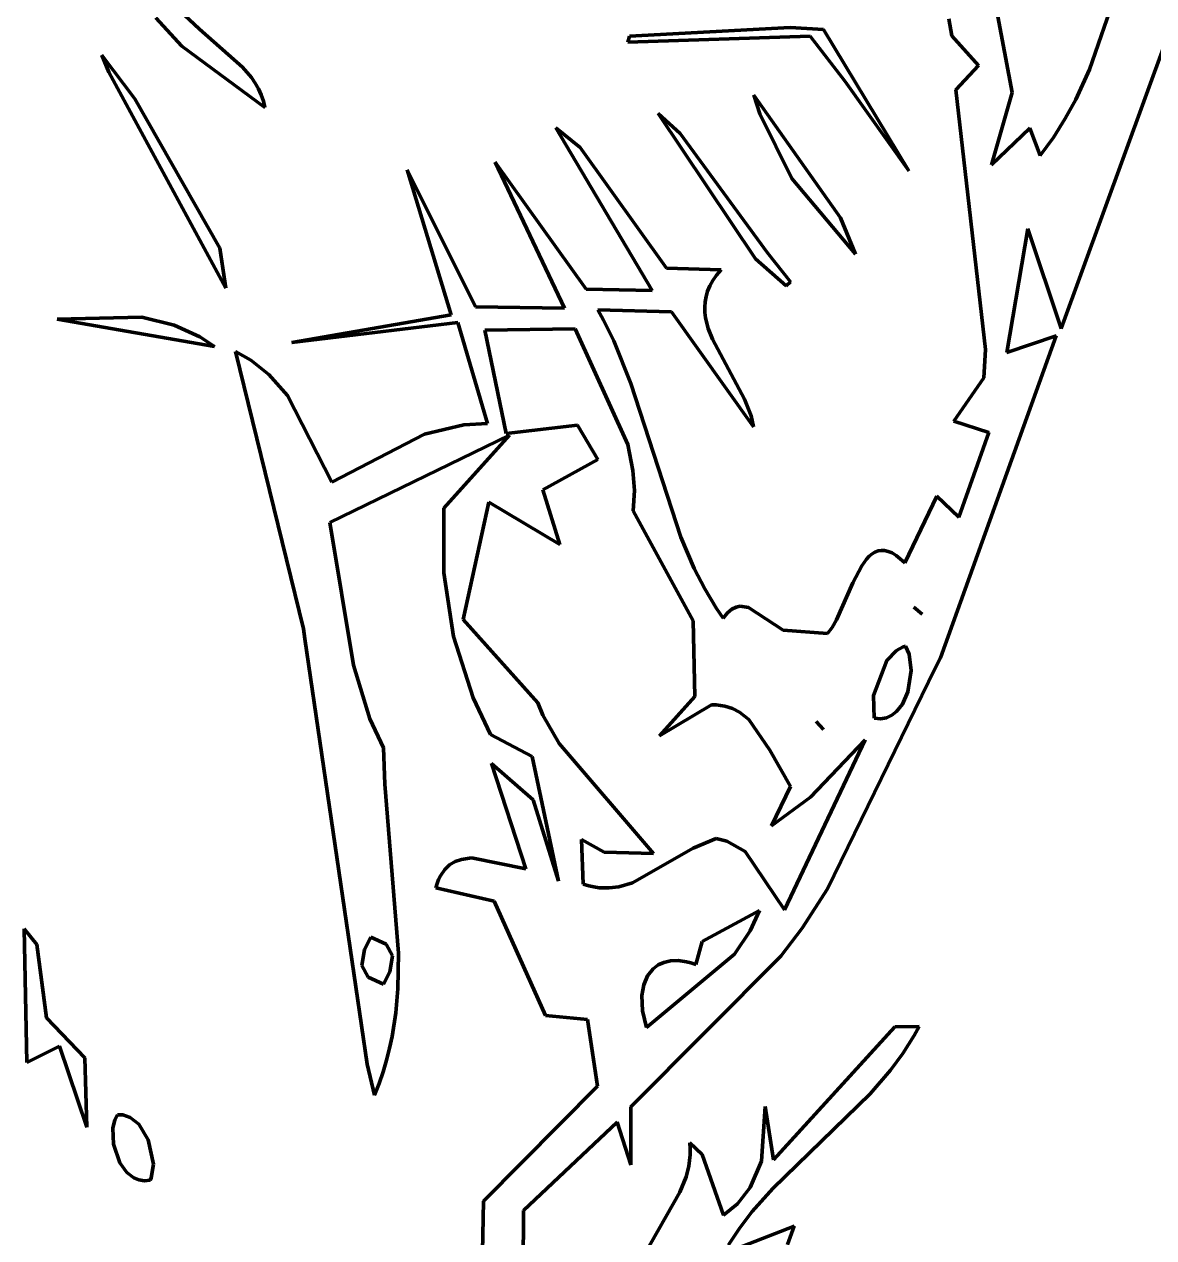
# Model space of a CAD drawing. Header units: millimetres. Extents: x 0 to 10.4, y 0 to 8.2.
# Drawn here: x 3.477 to 4.286, y 5.044 to 5.913 of the extents above; entities that cross this region are included whole.
import ezdxf

# ---------------------------------------------------------------- set-up
doc = ezdxf.new("R2010")
doc.units = ezdxf.units.MM
for name, color, linetype, lineweight in [('color#000000ff', 7, 'CONTINUOUS', 100), ('color#929292ff', 7, 'CONTINUOUS', 100), ('color#ffffffff', 7, 'CONTINUOUS', 100)]:
    doc.layers.add(name, color=color, linetype=linetype, lineweight=lineweight)

msp = doc.modelspace()

# ---------------------------------------------------------------- linework, layer by layer
at = {"layer": 'color#000000ff'}
for p, q in [((3.58795, 5.92327), (3.60251, 5.90956)), ((3.58975, 5.8975), (3.57121, 5.91775)), ((3.60251, 5.90956), (3.63331, 5.88245)), ((3.9103, 5.90454), (4.02532, 5.91077)), ((4.02532, 5.91077), (4.04918, 5.90939)), ((4.04918, 5.90939), (4.11046, 5.80818)), ((4.03963, 5.90457), (3.90904, 5.90042)), ((3.90904, 5.90042), (3.9103, 5.90454)), ((4.06489, 5.87218), (4.03963, 5.90457)), ((3.64933, 5.85351), (3.58975, 5.8975)), ((3.53253, 5.89099), (3.55606, 5.85976)), ((3.53757, 5.8789), (3.53253, 5.89099)), ((3.6213, 5.72415), (3.53757, 5.8789)), ((3.63331, 5.88245), (3.63957, 5.87496)), ((3.63957, 5.87496), (3.64227, 5.87101)), ((3.64227, 5.87101), (3.64464, 5.86691)), ((3.64464, 5.86691), (3.64663, 5.86264)), ((4.11046, 5.80818), (4.06489, 5.87218)), ((3.55606, 5.85976), (3.61698, 5.75281)), ((3.64663, 5.86264), (3.6482, 5.85818)), ((3.6482, 5.85818), (3.64933, 5.85351)), ((3.93094, 5.84922), (3.94654, 5.83491)), ((4.00047, 5.74525), (3.93094, 5.84922)), ((3.94654, 5.83491), (4.00905, 5.74938)), ((3.61698, 5.75281), (3.6213, 5.72415)), ((4.0226, 5.72597), (4.00047, 5.74525)), ((4.00905, 5.74938), (4.02567, 5.72878)), ((4.02567, 5.72878), (4.0226, 5.72597)), ((3.50064, 5.70188), (3.56114, 5.70336)), ((3.61312, 5.6825), (3.50064, 5.70188)), ((3.56114, 5.70336), (3.58441, 5.69777)), ((3.58441, 5.69777), (3.60274, 5.68939)), ((3.60274, 5.68939), (3.61312, 5.6825)), ((3.47698, 5.26528), (3.48594, 5.2541)), ((3.47881, 5.16958), (3.47698, 5.26528)), ((3.48594, 5.2541), (3.49301, 5.20169)), ((3.49301, 5.20169), (3.5203, 5.17297)), ((3.5022, 5.18141), (3.47881, 5.16958)), ((3.52182, 5.12341), (3.5022, 5.18141)), ((3.5203, 5.17297), (3.52182, 5.12341))]:
    msp.add_line(p, q, dxfattribs=at)
at = {"layer": 'color#929292ff'}
for p, q in [((4.23976, 5.8808), (4.27876, 5.99313)), ((4.16446, 5.97045), (4.18438, 5.86425)), ((4.14108, 5.90477), (4.13912, 5.91706)), ((4.16017, 5.88363), (4.14108, 5.90477)), ((4.29456, 5.90179), (4.21948, 5.69521)), ((4.14399, 5.86627), (4.16017, 5.88363)), ((4.22983, 5.85939), (4.23976, 5.8808)), ((4.16514, 5.68021), (4.14399, 5.86627)), ((3.99932, 5.86248), (4.06148, 5.77465)), ((4.00364, 5.84911), (3.99932, 5.86248)), ((4.18438, 5.86425), (4.1696, 5.8124)), ((4.22228, 5.84558), (4.22983, 5.85939)), ((4.02668, 5.80271), (4.00364, 5.84911)), ((4.21384, 5.83219), (4.22228, 5.84558)), ((3.9266, 5.7224), (3.85768, 5.83912)), ((3.85768, 5.83912), (3.87501, 5.82501)), ((4.1696, 5.8124), (4.19689, 5.83882)), ((4.19689, 5.83882), (4.20438, 5.8193)), ((4.20438, 5.8193), (4.21384, 5.83219)), ((3.87501, 5.82501), (3.93681, 5.73851)), ((3.86388, 5.70996), (3.81427, 5.81447)), ((3.81427, 5.81447), (3.87937, 5.72338)), ((3.78257, 5.70519), (3.75115, 5.80889)), ((3.75115, 5.80889), (3.80017, 5.71084)), ((4.07212, 5.74858), (4.02668, 5.80271)), ((4.06148, 5.77465), (4.07212, 5.74858)), ((4.19555, 5.76669), (4.1805, 5.67816)), ((4.21948, 5.69521), (4.19555, 5.76669)), ((3.93681, 5.73851), (3.97596, 5.73723)), ((3.97596, 5.73723), (3.9727, 5.73346)), ((3.97003, 5.72967), (3.9679, 5.72588)), ((3.9727, 5.73346), (3.97003, 5.72967)), ((3.87937, 5.72338), (3.9266, 5.7224)), ((3.96516, 5.71828), (3.96449, 5.71447)), ((3.96629, 5.72209), (3.96516, 5.71828)), ((3.9679, 5.72588), (3.96629, 5.72209)), ((3.80017, 5.71084), (3.86388, 5.70996)), ((3.96449, 5.71447), (3.96423, 5.71066)), ((3.96423, 5.71066), (3.96436, 5.70683)), ((3.6685, 5.68522), (3.78257, 5.70519)), ((3.9404, 5.7072), (3.88778, 5.7086)), ((3.88778, 5.7086), (3.89178, 5.70131)), ((3.89178, 5.70131), (3.89908, 5.68645)), ((3.99922, 5.6249), (3.9404, 5.7072)), ((3.96436, 5.70683), (3.96485, 5.703)), ((3.96485, 5.703), (3.96675, 5.69532)), ((3.78749, 5.69953), (3.6685, 5.68522)), ((3.80864, 5.62733), (3.78749, 5.69953)), ((3.87156, 5.69508), (3.80672, 5.69411)), ((3.80672, 5.69411), (3.82199, 5.62017)), ((3.9091, 5.61218), (3.87156, 5.69508)), ((3.96675, 5.69532), (3.96968, 5.68761)), ((3.89908, 5.68645), (3.91137, 5.6558)), ((3.96968, 5.68761), (3.99268, 5.6447)), ((4.21592, 5.68999), (4.13294, 5.45949)), ((4.1805, 5.67816), (4.21592, 5.68999)), ((3.67695, 5.48033), (3.62815, 5.67892)), ((3.62815, 5.67892), (3.63917, 5.67256)), ((4.16416, 5.6599), (4.16514, 5.68021)), ((3.63917, 5.67256), (3.652, 5.66235)), ((3.652, 5.66235), (3.66546, 5.64727)), ((4.14262, 5.62905), (4.16416, 5.6599)), ((3.91137, 5.6558), (3.94703, 5.5459)), ((3.66546, 5.64727), (3.69718, 5.58524)), ((3.99268, 5.6447), (3.99735, 5.63284)), ((3.99735, 5.63284), (3.99922, 5.6249)), ((3.76364, 5.61952), (3.79173, 5.62637)), ((3.79173, 5.62637), (3.80864, 5.62733)), ((3.82199, 5.62017), (3.87308, 5.62603)), ((3.87308, 5.62603), (3.88773, 5.6014)), ((4.16761, 5.6208), (4.14262, 5.62905)), ((3.82431, 5.61883), (3.69585, 5.55638)), ((3.69718, 5.58524), (3.76364, 5.61952)), ((3.77751, 5.56668), (3.82431, 5.61883)), ((4.14611, 5.56023), (4.16761, 5.6208)), ((3.91279, 5.59358), (3.9091, 5.61218)), ((3.88773, 5.6014), (3.84835, 5.57968)), ((3.91381, 5.57932), (3.91279, 5.59358)), ((3.84835, 5.57968), (3.86055, 5.54064)), ((3.91305, 5.5648), (3.91381, 5.57932)), ((3.80951, 5.57085), (3.7912, 5.48692)), ((3.86055, 5.54064), (3.80951, 5.57085)), ((4.10749, 5.52737), (4.13044, 5.57526)), ((4.13044, 5.57526), (4.14611, 5.56023)), ((3.77741, 5.52036), (3.77751, 5.56668)), ((3.95592, 5.48606), (3.91305, 5.5648)), ((3.69585, 5.55638), (3.71263, 5.45416)), ((3.94703, 5.5459), (3.95671, 5.52335)), ((4.0861, 5.5351), (4.08829, 5.53596)), ((4.08829, 5.53596), (4.0906, 5.53637)), ((4.0906, 5.53637), (4.09304, 5.5363)), ((4.09304, 5.5363), (4.09562, 5.5357)), ((4.09562, 5.5357), (4.09834, 5.53454)), ((4.07664, 5.52532), (4.08016, 5.53018)), ((4.08016, 5.53018), (4.08204, 5.53217)), ((4.08204, 5.53217), (4.08402, 5.53383)), ((4.08402, 5.53383), (4.0861, 5.5351)), ((4.09834, 5.53454), (4.10122, 5.53279)), ((4.10122, 5.53279), (4.10427, 5.53042)), ((4.10427, 5.53042), (4.10749, 5.52737)), ((3.78439, 5.47471), (3.77741, 5.52036)), ((3.95671, 5.52335), (3.9642, 5.50878)), ((4.07033, 5.51307), (4.07664, 5.52532)), ((4.05861, 5.48659), (4.07033, 5.51307)), ((3.9642, 5.50878), (3.9727, 5.49466)), ((3.9727, 5.49466), (3.97738, 5.48779)), ((3.9805, 5.4916), (3.98359, 5.49425)), ((3.98359, 5.49425), (3.98665, 5.49584)), ((3.98665, 5.49584), (3.98967, 5.49651)), ((3.98967, 5.49651), (3.99565, 5.49559)), ((3.99565, 5.49559), (4.02033, 5.47934)), ((4.11402, 5.49579), (4.11994, 5.49067)), ((4.11994, 5.49067), (4.11402, 5.49579)), ((3.7912, 5.48692), (3.84463, 5.42722)), ((3.95723, 5.43186), (3.95592, 5.48606)), ((3.97738, 5.48779), (3.9805, 5.4916)), ((4.05545, 5.48124), (4.05861, 5.48659)), ((3.67796, 5.47307), (3.67695, 5.48033)), ((3.79845, 5.43071), (3.78439, 5.47471)), ((4.02033, 5.47934), (4.05206, 5.47697)), ((4.05206, 5.47697), (4.05379, 5.47895)), ((4.05379, 5.47895), (4.05545, 5.48124)), ((3.72241, 5.16853), (3.67796, 5.47307)), ((4.10628, 5.4673), (4.10142, 5.46476)), ((4.10801, 5.46779), (4.10628, 5.4673)), ((4.11058, 5.46203), (4.10801, 5.46779)), ((4.0945, 5.45762), (4.08505, 5.43253)), ((4.10142, 5.46476), (4.0945, 5.45762)), ((4.11214, 5.45026), (4.11058, 5.46203)), ((4.13294, 5.45949), (4.12916, 5.45205)), ((3.71263, 5.45416), (3.72437, 5.41585)), ((4.12916, 5.45205), (4.0521, 5.29395)), ((4.10976, 5.43518), (4.11214, 5.45026)), ((3.93187, 5.40351), (3.95723, 5.43186)), ((4.08505, 5.43253), (4.08552, 5.41633)), ((4.10574, 5.42627), (4.10976, 5.43518)), ((3.81084, 5.40448), (3.79845, 5.43071)), ((3.84463, 5.42722), (3.84831, 5.41839)), ((3.96895, 5.42575), (3.93187, 5.40351)), ((3.97234, 5.42573), (3.96895, 5.42575)), ((3.97857, 5.4249), (3.97234, 5.42573)), ((3.98416, 5.42313), (3.97857, 5.4249)), ((3.98917, 5.42052), (3.98416, 5.42313)), ((4.10152, 5.42096), (4.10574, 5.42627)), ((3.72437, 5.41585), (3.73414, 5.3949)), ((3.84831, 5.41839), (3.85998, 5.398)), ((3.99575, 5.41526), (3.98917, 5.42052)), ((4.01093, 5.39324), (3.99575, 5.41526)), ((4.04389, 5.4139), (4.04923, 5.40819)), ((4.04923, 5.40819), (4.04389, 5.4139)), ((4.08552, 5.41633), (4.08788, 5.41595)), ((4.08788, 5.41595), (4.09014, 5.41588)), ((4.09014, 5.41588), (4.09435, 5.41659)), ((4.09435, 5.41659), (4.09815, 5.41833)), ((4.09815, 5.41833), (4.10152, 5.42096)), ((3.84054, 5.3888), (3.81084, 5.40448)), ((3.85998, 5.398), (3.92754, 5.31929)), ((4.02125, 5.27891), (4.07907, 5.4007)), ((4.07907, 5.4007), (4.03984, 5.35958)), ((3.73414, 5.3949), (3.73517, 5.36902)), ((3.85948, 5.29949), (3.84054, 5.3888)), ((4.02574, 5.36722), (4.01093, 5.39324)), ((3.836, 5.30833), (3.81146, 5.38384)), ((3.81146, 5.38384), (3.84125, 5.35776)), ((3.73517, 5.36902), (3.74498, 5.24807)), ((4.01197, 5.33916), (4.02574, 5.36722)), ((3.84125, 5.35776), (3.85948, 5.29949)), ((4.03984, 5.35958), (4.01197, 5.33916)), ((3.89223, 5.32037), (3.87596, 5.32927)), ((3.87596, 5.32927), (3.87728, 5.2974)), ((3.95605, 5.32319), (3.97236, 5.33016)), ((3.97236, 5.33016), (3.98006, 5.32813)), ((3.98006, 5.32813), (3.99318, 5.32079)), ((3.92754, 5.31929), (3.89223, 5.32037)), ((3.91248, 5.29834), (3.95605, 5.32319)), ((3.99318, 5.32079), (4.02125, 5.27891)), ((3.77802, 5.3078), (3.78157, 5.31115)), ((3.78157, 5.31115), (3.78559, 5.31356)), ((3.78559, 5.31356), (3.79, 5.31513)), ((3.79, 5.31513), (3.79721, 5.31615)), ((3.79721, 5.31615), (3.836, 5.30833)), ((3.7737, 5.30081), (3.77499, 5.30342)), ((3.77499, 5.30342), (3.77802, 5.3078)), ((3.7716, 5.29469), (3.77257, 5.29791)), ((3.81346, 5.28515), (3.7716, 5.29469)), ((3.77257, 5.29791), (3.7737, 5.30081)), ((3.87728, 5.2974), (3.88113, 5.29622)), ((3.88113, 5.29622), (3.8849, 5.29537)), ((3.8849, 5.29537), (3.88858, 5.29484)), ((3.88858, 5.29484), (3.89572, 5.29464)), ((3.89572, 5.29464), (3.90259, 5.29548)), ((3.90259, 5.29548), (3.91248, 5.29834)), ((4.0521, 5.29395), (4.03389, 5.26592)), ((3.85026, 5.20341), (3.81346, 5.28515)), ((4.00337, 5.27853), (3.96246, 5.25631)), ((3.99681, 5.26383), (4.00337, 5.27853)), ((3.72509, 5.25931), (3.72059, 5.25055)), ((3.73608, 5.2543), (3.72509, 5.25931)), ((3.98545, 5.2472), (3.99681, 5.26383)), ((4.03389, 5.26592), (4.01859, 5.24589)), ((3.72059, 5.25055), (3.71867, 5.23911)), ((3.74063, 5.24606), (3.73608, 5.2543)), ((3.96246, 5.25631), (3.95775, 5.23995)), ((3.73874, 5.23459), (3.74063, 5.24606)), ((3.74498, 5.24807), (3.74452, 5.22236)), ((4.01859, 5.24589), (3.91122, 5.1379)), ((3.92253, 5.19472), (3.98545, 5.2472)), ((3.93502, 5.24137), (3.93088, 5.23948)), ((3.93978, 5.24243), (3.93502, 5.24137)), ((3.94515, 5.2426), (3.93978, 5.24243)), ((3.95114, 5.2418), (3.94515, 5.2426)), ((3.95437, 5.24101), (3.95114, 5.2418)), ((3.95775, 5.23995), (3.95437, 5.24101)), ((3.71867, 5.23911), (3.72323, 5.23086)), ((3.73429, 5.22578), (3.73874, 5.23459)), ((3.92325, 5.23165), (3.92053, 5.2252)), ((3.92736, 5.23685), (3.92325, 5.23165)), ((3.93088, 5.23948), (3.92736, 5.23685)), ((3.72323, 5.23086), (3.73429, 5.22578)), ((3.92053, 5.2252), (3.91921, 5.21772)), ((3.74452, 5.22236), (3.74304, 5.2053)), ((3.91921, 5.21772), (3.91962, 5.2066)), ((3.91962, 5.2066), (3.92253, 5.19472)), ((3.74304, 5.2053), (3.74041, 5.18833)), ((3.88037, 5.20036), (3.85026, 5.20341)), ((3.8874, 5.15259), (3.88037, 5.20036)), ((3.74041, 5.18833), (3.73861, 5.17987)), ((4.01342, 5.10007), (4.10039, 5.19526)), ((4.10039, 5.19526), (4.11774, 5.19553)), ((4.11411, 5.18889), (4.10611, 5.1762)), ((4.11774, 5.19553), (4.11411, 5.18889)), ((3.73861, 5.17987), (3.73646, 5.17144)), ((3.73646, 5.17144), (3.73394, 5.16304)), ((4.10611, 5.1762), (4.09724, 5.16421)), ((3.7277, 5.14631), (3.72241, 5.16853)), ((3.73394, 5.16304), (3.73103, 5.15466)), ((4.09724, 5.16421), (4.08263, 5.14728)), ((3.73103, 5.15466), (3.7277, 5.14631)), ((3.80572, 5.07043), (3.8874, 5.15259)), ((4.08263, 5.14728), (4.01292, 5.07953)), ((3.91122, 5.1379), (3.91127, 5.09645)), ((4.00483, 5.09891), (4.00744, 5.13817)), ((4.00744, 5.13817), (4.01342, 5.10007)), ((3.54043, 5.12254), (3.54191, 5.12862)), ((3.54191, 5.12862), (3.54365, 5.13211)), ((3.54365, 5.13211), (3.54748, 5.13207)), ((3.54748, 5.13207), (3.5528, 5.13034)), ((3.5528, 5.13034), (3.55895, 5.12547)), ((3.54078, 5.1112), (3.54043, 5.12254)), ((3.55895, 5.12547), (3.56578, 5.11438)), ((3.90141, 5.12701), (3.83436, 5.06376)), ((3.91127, 5.09645), (3.90141, 5.12701)), ((3.54532, 5.09792), (3.54078, 5.1112)), ((3.56578, 5.11438), (3.56942, 5.0969)), ((3.95386, 5.10783), (3.95358, 5.11215)), ((3.95358, 5.11215), (3.96228, 5.10368)), ((3.95284, 5.09553), (3.95381, 5.10362)), ((3.95381, 5.10362), (3.95386, 5.10783)), ((3.96228, 5.10368), (3.97766, 5.06038)), ((3.5505, 5.0908), (3.54532, 5.09792)), ((3.56942, 5.0969), (3.5679, 5.0871)), ((3.95087, 5.0878), (3.95284, 5.09553)), ((3.99686, 5.08003), (4.00483, 5.09891)), ((3.55537, 5.08704), (3.5505, 5.0908)), ((3.55902, 5.08553), (3.55537, 5.08704)), ((3.56298, 5.08495), (3.55902, 5.08553)), ((3.56721, 5.08543), (3.56298, 5.08495)), ((3.5679, 5.0871), (3.56721, 5.08543)), ((3.9464, 5.07676), (3.95087, 5.0878)), ((3.9203, 5.03105), (3.9464, 5.07676)), ((3.98756, 5.06834), (3.99686, 5.08003)), ((4.01292, 5.07953), (3.99821, 5.06297)), ((3.80439, 5.00389), (3.80572, 5.07043)), ((3.97766, 5.06038), (3.98756, 5.06834)), ((3.83436, 5.06376), (3.83417, 4.98775)), ((3.99821, 5.06297), (3.98924, 5.05131)), ((3.97744, 5.03257), (4.02832, 5.05235)), ((3.98924, 5.05131), (3.98113, 5.039)), ((4.02832, 5.05235), (4.0234, 5.03927))]:
    msp.add_line(p, q, dxfattribs=at)
at = {"layer": 'color#ffffffff'}
for p, q in [((4.27876, 5.99313), (4.23976, 5.8808)), ((4.18438, 5.86425), (4.16446, 5.97045)), ((3.60251, 5.90956), (3.58795, 5.92327)), ((3.57121, 5.91775), (3.58975, 5.8975)), ((3.63331, 5.88245), (3.60251, 5.90956)), ((4.02532, 5.91077), (3.9103, 5.90454)), ((4.04918, 5.90939), (4.02532, 5.91077)), ((4.11046, 5.80818), (4.04918, 5.90939)), ((4.13912, 5.91706), (4.14108, 5.90477)), ((3.90904, 5.90042), (4.03963, 5.90457)), ((3.9103, 5.90454), (3.90904, 5.90042)), ((4.03963, 5.90457), (4.06489, 5.87218)), ((4.14108, 5.90477), (4.16017, 5.88363)), ((4.21948, 5.69521), (4.29456, 5.90179)), ((3.58975, 5.8975), (3.64933, 5.85351)), ((3.53253, 5.89099), (3.53757, 5.8789)), ((3.55606, 5.85976), (3.53253, 5.89099)), ((4.16017, 5.88363), (4.14399, 5.86627)), ((3.53757, 5.8789), (3.6213, 5.72415)), ((3.63957, 5.87496), (3.63331, 5.88245)), ((3.64227, 5.87101), (3.63957, 5.87496)), ((4.23976, 5.8808), (4.22983, 5.85939)), ((3.64464, 5.86691), (3.64227, 5.87101)), ((3.64663, 5.86264), (3.64464, 5.86691)), ((4.06489, 5.87218), (4.11046, 5.80818)), ((4.14399, 5.86627), (4.16514, 5.68021)), ((3.61698, 5.75281), (3.55606, 5.85976)), ((3.6482, 5.85818), (3.64663, 5.86264)), ((3.64933, 5.85351), (3.6482, 5.85818)), ((3.99932, 5.86248), (4.00364, 5.84911)), ((4.06148, 5.77465), (3.99932, 5.86248)), ((4.1696, 5.8124), (4.18438, 5.86425)), ((4.22983, 5.85939), (4.22228, 5.84558)), ((3.93094, 5.84922), (4.00047, 5.74525)), ((3.94654, 5.83491), (3.93094, 5.84922)), ((4.00364, 5.84911), (4.02668, 5.80271)), ((4.22228, 5.84558), (4.21384, 5.83219)), ((3.87501, 5.82501), (3.85768, 5.83912)), ((3.85768, 5.83912), (3.9266, 5.7224)), ((4.00905, 5.74938), (3.94654, 5.83491)), ((4.19689, 5.83882), (4.1696, 5.8124)), ((4.20438, 5.8193), (4.19689, 5.83882)), ((4.21384, 5.83219), (4.20438, 5.8193)), ((3.93681, 5.73851), (3.87501, 5.82501)), ((3.87937, 5.72338), (3.81427, 5.81447)), ((3.81427, 5.81447), (3.86388, 5.70996)), ((3.80017, 5.71084), (3.75115, 5.80889)), ((3.75115, 5.80889), (3.78257, 5.70519)), ((4.02668, 5.80271), (4.07212, 5.74858)), ((4.07212, 5.74858), (4.06148, 5.77465)), ((4.1805, 5.67816), (4.19555, 5.76669)), ((4.19555, 5.76669), (4.21948, 5.69521)), ((3.6213, 5.72415), (3.61698, 5.75281)), ((4.00047, 5.74525), (4.0226, 5.72597)), ((4.02567, 5.72878), (4.00905, 5.74938)), ((3.97596, 5.73723), (3.93681, 5.73851)), ((3.9727, 5.73346), (3.97596, 5.73723)), ((3.9679, 5.72588), (3.97003, 5.72967)), ((3.97003, 5.72967), (3.9727, 5.73346)), ((4.0226, 5.72597), (4.02567, 5.72878)), ((3.9266, 5.7224), (3.87937, 5.72338)), ((3.96449, 5.71447), (3.96516, 5.71828)), ((3.96516, 5.71828), (3.96629, 5.72209)), ((3.96629, 5.72209), (3.9679, 5.72588)), ((3.86388, 5.70996), (3.80017, 5.71084)), ((3.96423, 5.71066), (3.96449, 5.71447)), ((3.96436, 5.70683), (3.96423, 5.71066)), ((3.56114, 5.70336), (3.50064, 5.70188)), ((3.50064, 5.70188), (3.61312, 5.6825)), ((3.58441, 5.69777), (3.56114, 5.70336)), ((3.78257, 5.70519), (3.6685, 5.68522)), ((3.89178, 5.70131), (3.88778, 5.7086)), ((3.88778, 5.7086), (3.9404, 5.7072)), ((3.89908, 5.68645), (3.89178, 5.70131)), ((3.9404, 5.7072), (3.99922, 5.6249)), ((3.96485, 5.703), (3.96436, 5.70683)), ((3.96675, 5.69532), (3.96485, 5.703)), ((3.60274, 5.68939), (3.58441, 5.69777)), ((3.6685, 5.68522), (3.78749, 5.69953)), ((3.78749, 5.69953), (3.80864, 5.62733)), ((3.80672, 5.69411), (3.87156, 5.69508)), ((3.82199, 5.62017), (3.80672, 5.69411)), ((3.87156, 5.69508), (3.9091, 5.61218)), ((3.96968, 5.68761), (3.96675, 5.69532)), ((3.61312, 5.6825), (3.60274, 5.68939)), ((3.91137, 5.6558), (3.89908, 5.68645)), ((3.99268, 5.6447), (3.96968, 5.68761)), ((4.13294, 5.45949), (4.21592, 5.68999)), ((4.21592, 5.68999), (4.1805, 5.67816)), ((3.63917, 5.67256), (3.62815, 5.67892)), ((3.62815, 5.67892), (3.67695, 5.48033)), ((4.16514, 5.68021), (4.16416, 5.6599)), ((3.652, 5.66235), (3.63917, 5.67256)), ((3.66546, 5.64727), (3.652, 5.66235)), ((4.16416, 5.6599), (4.14262, 5.62905)), ((3.94703, 5.5459), (3.91137, 5.6558)), ((3.69718, 5.58524), (3.66546, 5.64727)), ((3.99735, 5.63284), (3.99268, 5.6447)), ((3.99922, 5.6249), (3.99735, 5.63284)), ((3.79173, 5.62637), (3.76364, 5.61952)), ((3.80864, 5.62733), (3.79173, 5.62637)), ((3.87308, 5.62603), (3.82199, 5.62017)), ((3.88773, 5.6014), (3.87308, 5.62603)), ((4.14262, 5.62905), (4.16761, 5.6208)), ((3.69585, 5.55638), (3.82431, 5.61883)), ((3.76364, 5.61952), (3.69718, 5.58524)), ((3.82431, 5.61883), (3.77751, 5.56668)), ((4.16761, 5.6208), (4.14611, 5.56023)), ((3.9091, 5.61218), (3.91279, 5.59358)), ((3.84835, 5.57968), (3.88773, 5.6014)), ((3.91279, 5.59358), (3.91381, 5.57932)), ((3.86055, 5.54064), (3.84835, 5.57968)), ((3.91381, 5.57932), (3.91305, 5.5648)), ((3.7912, 5.48692), (3.80951, 5.57085)), ((3.80951, 5.57085), (3.86055, 5.54064)), ((4.13044, 5.57526), (4.10749, 5.52737)), ((4.14611, 5.56023), (4.13044, 5.57526)), ((3.77751, 5.56668), (3.77741, 5.52036)), ((3.91305, 5.5648), (3.95592, 5.48606)), ((3.71263, 5.45416), (3.69585, 5.55638)), ((3.95671, 5.52335), (3.94703, 5.5459)), ((4.08829, 5.53596), (4.0861, 5.5351)), ((4.0906, 5.53637), (4.08829, 5.53596)), ((4.09304, 5.5363), (4.0906, 5.53637)), ((4.09562, 5.5357), (4.09304, 5.5363)), ((4.09834, 5.53454), (4.09562, 5.5357)), ((4.08016, 5.53018), (4.07664, 5.52532)), ((4.08204, 5.53217), (4.08016, 5.53018)), ((4.08402, 5.53383), (4.08204, 5.53217)), ((4.0861, 5.5351), (4.08402, 5.53383)), ((4.10122, 5.53279), (4.09834, 5.53454)), ((4.10427, 5.53042), (4.10122, 5.53279)), ((4.10749, 5.52737), (4.10427, 5.53042)), ((3.77741, 5.52036), (3.78439, 5.47471)), ((3.9642, 5.50878), (3.95671, 5.52335)), ((4.07664, 5.52532), (4.07033, 5.51307)), ((4.07033, 5.51307), (4.05861, 5.48659)), ((3.9727, 5.49466), (3.9642, 5.50878)), ((3.97738, 5.48779), (3.9727, 5.49466)), ((3.98359, 5.49425), (3.9805, 5.4916)), ((3.98665, 5.49584), (3.98359, 5.49425)), ((3.98967, 5.49651), (3.98665, 5.49584)), ((3.99565, 5.49559), (3.98967, 5.49651)), ((4.02033, 5.47934), (3.99565, 5.49559)), ((4.11402, 5.49579), (4.11994, 5.49067)), ((4.11994, 5.49067), (4.11402, 5.49579)), ((3.84463, 5.42722), (3.7912, 5.48692)), ((3.95592, 5.48606), (3.95723, 5.43186)), ((3.9805, 5.4916), (3.97738, 5.48779)), ((4.05861, 5.48659), (4.05545, 5.48124)), ((3.67695, 5.48033), (3.67796, 5.47307)), ((3.78439, 5.47471), (3.79845, 5.43071)), ((4.05206, 5.47697), (4.02033, 5.47934)), ((4.05379, 5.47895), (4.05206, 5.47697)), ((4.05545, 5.48124), (4.05379, 5.47895)), ((3.67796, 5.47307), (3.72241, 5.16853)), ((4.10142, 5.46476), (4.10628, 5.4673)), ((4.10628, 5.4673), (4.10801, 5.46779)), ((4.10801, 5.46779), (4.11058, 5.46203)), ((4.08505, 5.43253), (4.0945, 5.45762)), ((4.0945, 5.45762), (4.10142, 5.46476)), ((4.11058, 5.46203), (4.11214, 5.45026)), ((4.12916, 5.45205), (4.13294, 5.45949)), ((3.72437, 5.41585), (3.71263, 5.45416)), ((4.0521, 5.29395), (4.12916, 5.45205)), ((4.11214, 5.45026), (4.10976, 5.43518)), ((3.95723, 5.43186), (3.93187, 5.40351)), ((4.08552, 5.41633), (4.08505, 5.43253)), ((4.10976, 5.43518), (4.10574, 5.42627)), ((3.79845, 5.43071), (3.81084, 5.40448)), ((3.84831, 5.41839), (3.84463, 5.42722)), ((3.93187, 5.40351), (3.96895, 5.42575)), ((3.96895, 5.42575), (3.97234, 5.42573)), ((3.97234, 5.42573), (3.97857, 5.4249)), ((3.97857, 5.4249), (3.98416, 5.42313)), ((3.98416, 5.42313), (3.98917, 5.42052)), ((4.10574, 5.42627), (4.10152, 5.42096)), ((3.73414, 5.3949), (3.72437, 5.41585)), ((3.85998, 5.398), (3.84831, 5.41839)), ((3.98917, 5.42052), (3.99575, 5.41526)), ((3.99575, 5.41526), (4.01093, 5.39324)), ((4.04389, 5.4139), (4.04923, 5.40819)), ((4.04923, 5.40819), (4.04389, 5.4139)), ((4.08788, 5.41595), (4.08552, 5.41633)), ((4.09014, 5.41588), (4.08788, 5.41595)), ((4.09435, 5.41659), (4.09014, 5.41588)), ((4.09815, 5.41833), (4.09435, 5.41659)), ((4.10152, 5.42096), (4.09815, 5.41833)), ((3.81084, 5.40448), (3.84054, 5.3888)), ((3.92754, 5.31929), (3.85998, 5.398)), ((4.07907, 5.4007), (4.02125, 5.27891)), ((4.03984, 5.35958), (4.07907, 5.4007)), ((3.73517, 5.36902), (3.73414, 5.3949)), ((3.84054, 5.3888), (3.85948, 5.29949)), ((4.01093, 5.39324), (4.02574, 5.36722)), ((3.84125, 5.35776), (3.81146, 5.38384)), ((3.81146, 5.38384), (3.836, 5.30833)), ((3.74498, 5.24807), (3.73517, 5.36902)), ((4.02574, 5.36722), (4.01197, 5.33916)), ((3.85948, 5.29949), (3.84125, 5.35776)), ((4.01197, 5.33916), (4.03984, 5.35958)), ((3.87728, 5.2974), (3.87596, 5.32927)), ((3.87596, 5.32927), (3.89223, 5.32037)), ((3.97236, 5.33016), (3.95605, 5.32319)), ((3.98006, 5.32813), (3.97236, 5.33016)), ((3.99318, 5.32079), (3.98006, 5.32813)), ((3.89223, 5.32037), (3.92754, 5.31929)), ((3.95605, 5.32319), (3.91248, 5.29834)), ((4.02125, 5.27891), (3.99318, 5.32079)), ((3.78157, 5.31115), (3.77802, 5.3078)), ((3.78559, 5.31356), (3.78157, 5.31115)), ((3.79, 5.31513), (3.78559, 5.31356)), ((3.79721, 5.31615), (3.79, 5.31513)), ((3.836, 5.30833), (3.79721, 5.31615)), ((3.77499, 5.30342), (3.7737, 5.30081)), ((3.77802, 5.3078), (3.77499, 5.30342)), ((3.77257, 5.29791), (3.7716, 5.29469)), ((3.7716, 5.29469), (3.81346, 5.28515)), ((3.7737, 5.30081), (3.77257, 5.29791)), ((3.88113, 5.29622), (3.87728, 5.2974)), ((3.8849, 5.29537), (3.88113, 5.29622)), ((3.88858, 5.29484), (3.8849, 5.29537)), ((3.89572, 5.29464), (3.88858, 5.29484)), ((3.90259, 5.29548), (3.89572, 5.29464)), ((3.91248, 5.29834), (3.90259, 5.29548)), ((4.03389, 5.26592), (4.0521, 5.29395)), ((3.81346, 5.28515), (3.85026, 5.20341)), ((3.96246, 5.25631), (4.00337, 5.27853)), ((4.00337, 5.27853), (3.99681, 5.26383)), ((3.47698, 5.26528), (3.47881, 5.16958)), ((3.48594, 5.2541), (3.47698, 5.26528)), ((3.72059, 5.25055), (3.72509, 5.25931)), ((3.72509, 5.25931), (3.73608, 5.2543)), ((3.99681, 5.26383), (3.98545, 5.2472)), ((4.01859, 5.24589), (4.03389, 5.26592)), ((3.49301, 5.20169), (3.48594, 5.2541)), ((3.71867, 5.23911), (3.72059, 5.25055)), ((3.73608, 5.2543), (3.74063, 5.24606)), ((3.95775, 5.23995), (3.96246, 5.25631)), ((3.74063, 5.24606), (3.73874, 5.23459)), ((3.74452, 5.22236), (3.74498, 5.24807)), ((3.91122, 5.1379), (4.01859, 5.24589)), ((3.98545, 5.2472), (3.92253, 5.19472)), ((3.93088, 5.23948), (3.93502, 5.24137)), ((3.93502, 5.24137), (3.93978, 5.24243)), ((3.93978, 5.24243), (3.94515, 5.2426)), ((3.94515, 5.2426), (3.95114, 5.2418)), ((3.95114, 5.2418), (3.95437, 5.24101)), ((3.95437, 5.24101), (3.95775, 5.23995)), ((3.72323, 5.23086), (3.71867, 5.23911)), ((3.73874, 5.23459), (3.73429, 5.22578)), ((3.92053, 5.2252), (3.92325, 5.23165)), ((3.92325, 5.23165), (3.92736, 5.23685)), ((3.92736, 5.23685), (3.93088, 5.23948)), ((3.73429, 5.22578), (3.72323, 5.23086)), ((3.91921, 5.21772), (3.92053, 5.2252)), ((3.74304, 5.2053), (3.74452, 5.22236)), ((3.91962, 5.2066), (3.91921, 5.21772)), ((3.92253, 5.19472), (3.91962, 5.2066)), ((3.5203, 5.17297), (3.49301, 5.20169)), ((3.74041, 5.18833), (3.74304, 5.2053)), ((3.85026, 5.20341), (3.88037, 5.20036)), ((3.88037, 5.20036), (3.8874, 5.15259)), ((3.73861, 5.17987), (3.74041, 5.18833)), ((4.10039, 5.19526), (4.01342, 5.10007)), ((4.11774, 5.19553), (4.10039, 5.19526)), ((4.10611, 5.1762), (4.11411, 5.18889)), ((4.11411, 5.18889), (4.11774, 5.19553)), ((3.47881, 5.16958), (3.5022, 5.18141)), ((3.5022, 5.18141), (3.52182, 5.12341)), ((3.73646, 5.17144), (3.73861, 5.17987)), ((3.52182, 5.12341), (3.5203, 5.17297)), ((3.73394, 5.16304), (3.73646, 5.17144)), ((4.09724, 5.16421), (4.10611, 5.1762)), ((3.72241, 5.16853), (3.7277, 5.14631)), ((3.73103, 5.15466), (3.73394, 5.16304)), ((4.08263, 5.14728), (4.09724, 5.16421)), ((3.7277, 5.14631), (3.73103, 5.15466)), ((3.8874, 5.15259), (3.80572, 5.07043)), ((4.01292, 5.07953), (4.08263, 5.14728)), ((3.91127, 5.09645), (3.91122, 5.1379)), ((4.00744, 5.13817), (4.00483, 5.09891)), ((4.01342, 5.10007), (4.00744, 5.13817)), ((3.54191, 5.12862), (3.54043, 5.12254)), ((3.54365, 5.13211), (3.54191, 5.12862)), ((3.54748, 5.13207), (3.54365, 5.13211)), ((3.5528, 5.13034), (3.54748, 5.13207)), ((3.55895, 5.12547), (3.5528, 5.13034)), ((3.54043, 5.12254), (3.54078, 5.1112)), ((3.56578, 5.11438), (3.55895, 5.12547)), ((3.83436, 5.06376), (3.90141, 5.12701)), ((3.90141, 5.12701), (3.91127, 5.09645)), ((3.54078, 5.1112), (3.54532, 5.09792)), ((3.56942, 5.0969), (3.56578, 5.11438)), ((3.96228, 5.10368), (3.95358, 5.11215)), ((3.95358, 5.11215), (3.95386, 5.10783)), ((3.95381, 5.10362), (3.95284, 5.09553)), ((3.95386, 5.10783), (3.95381, 5.10362)), ((3.97766, 5.06038), (3.96228, 5.10368)), ((3.54532, 5.09792), (3.5505, 5.0908)), ((3.5679, 5.0871), (3.56942, 5.0969)), ((3.95284, 5.09553), (3.95087, 5.0878)), ((4.00483, 5.09891), (3.99686, 5.08003)), ((3.5505, 5.0908), (3.55537, 5.08704)), ((3.55537, 5.08704), (3.55902, 5.08553)), ((3.55902, 5.08553), (3.56298, 5.08495)), ((3.56298, 5.08495), (3.56721, 5.08543)), ((3.56721, 5.08543), (3.5679, 5.0871)), ((3.95087, 5.0878), (3.9464, 5.07676)), ((3.9464, 5.07676), (3.9203, 5.03105)), ((3.99686, 5.08003), (3.98756, 5.06834)), ((3.99821, 5.06297), (4.01292, 5.07953)), ((3.80572, 5.07043), (3.80439, 5.00389)), ((3.98756, 5.06834), (3.97766, 5.06038)), ((3.83417, 4.98775), (3.83436, 5.06376)), ((3.98924, 5.05131), (3.99821, 5.06297)), ((4.02832, 5.05235), (3.97744, 5.03257)), ((3.98113, 5.039), (3.98924, 5.05131)), ((4.0234, 5.03927), (4.02832, 5.05235))]:
    msp.add_line(p, q, dxfattribs=at)

doc.saveas('drawing.dxf')
